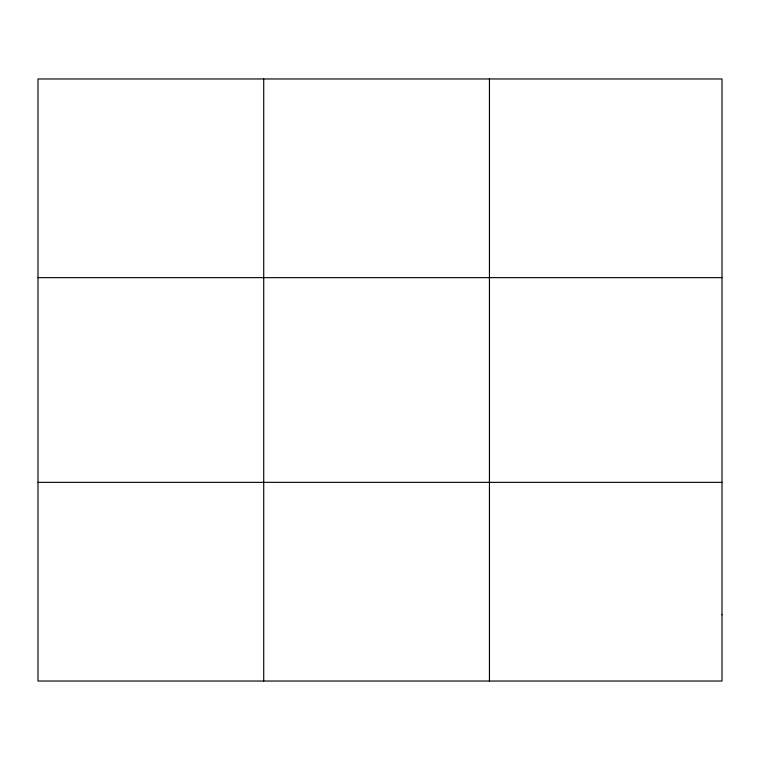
<?xml version="1.0" encoding="UTF-8"?>
<svg xmlns="http://www.w3.org/2000/svg" width="760" height="760" viewBox="0 0 760 760"><rect width="100%" height="100%" fill="white"/><g stroke="black" fill="none" stroke-linecap="round" stroke-linejoin="round"><path stroke-width="1.14" d="M263.72 78.973L263.72 681.026M489.44 78.973L489.44 681.026M38 277.647L722 277.647M38 482.353L722 482.353M722 614.802L722 681.026L38 681.026L38 78.973L722 78.973L722 614.802"/></g></svg>
